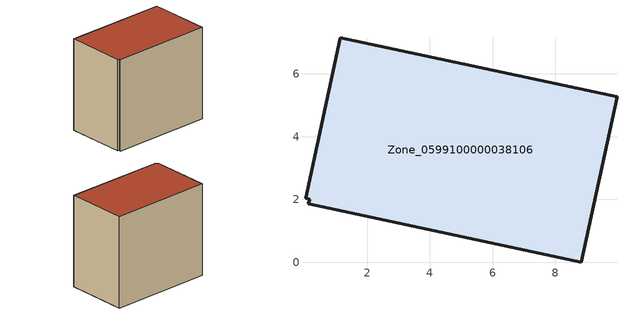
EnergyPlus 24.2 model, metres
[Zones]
Zone_0599100000038106
 floor ground (C_G): 0.16,2.01 0.03,2.04 1.14,7.15 9.97,5.27 8.83,0 0.13,1.85 z0
 wall outside (C_F): 8.83,0 9.97,5.27 1.14,7.15 0.03,2.04 0.16,2.01 0.13,1.85 8.83,0 z0:8.08
 roof outside (C_R): 0.03,2.04 0.16,2.01 0.13,1.85 8.83,0 9.97,5.27 1.14,7.15 z8.08
[BUILDING]
Pand.0599100000038106: North Axis=0; Terrain=City; Loads Convergence Tolerance Value=0.04; Temperature Convergence Tolerance Value=0.4; Solar Distribution=FullExterior; Maximum Number of Warmup Days=25; Minimum Number of Warmup Days=1
[Site:Location]
Rotterdam.The.Hague.AP_ZH_NLD Design_Conditions: Latitude=51.96; Longitude=4.45; Time Zone=1; Elevation=-4.5
[SITE:GROUNDTEMPERATURE:BUILDINGSURFACE]
18, 18, 18, 18, 18, 18, 18, 18, 18, 18, 18, 18
[MATERIAL] Thermal Absorptance=0.9; Solar Absorptance=0.7; Visible Absorptance=0.7
Name | Roughness | Thickness | Conductivity | Density | Specific Heat
G.TI.1975-1991 | MediumSmooth | 0.15 | 0.288461 | 540 | 1210
F.TI.1975-1991 | Rough | 0.3 | 0.230769 | 1920 | 840
R.TI.1975-1991 | MediumRough | 0.2 | 0.153846 | 1500 | 1000
[CONSTRUCTION]
C_G: G.TI.1975-1991
C_F: F.TI.1975-1991
C_R: R.TI.1975-1991
[ZONE]
Zone_0599100000038106: Type=1; Multiplier=1; Ceiling Height=Autocalculate; Volume=Autocalculate; Floor Area=autocalculate; Part of Total Floor Area=Yes
[ZONEINFILTRATION:DESIGNFLOWRATE]
Infil_Zone_0599100000038106: Zone or ZoneList or Space or SpaceList=Zone_0599100000038106; Schedule=AlwaysOn; Design Flow Rate Calculation Method=Flow/Area; Flow Rate per Floor Area=0.003; Constant Term Coefficient=1; Temperature Term Coefficient=0; Velocity Term Coefficient=0; Velocity Squared Term Coefficient=0
[HVACTEMPLATE:ZONE:IDEALLOADSAIRSYSTEM]
Zone_0599100000038106: Maximum Heating Supply Air Temperature=50; Minimum Cooling Supply Air Temperature=13; Maximum Heating Supply Air Humidity Ratio=0.0156; Minimum Cooling Supply Air Humidity Ratio=0.0077; Heating Limit=NoLimit; Cooling Limit=NoLimit; Dehumidification Control Type=ConstantSensibleHeatRatio; Cooling Sensible Heat Ratio=0.7; Dehumidification Setpoint=60; Humidification Control Type=None; Humidification Setpoint=30; Outdoor Air Method=None; Outdoor Air Flow Rate per Person=0.00944; Outdoor Air Flow Rate per Zone Floor Area=0; Outdoor Air Flow Rate per Zone=0; Demand Controlled Ventilation Type=None; Outdoor Air Economizer Type=NoEconomizer; Heat Recovery Type=None; Sensible Heat Recovery Effectiveness=0.7; Latent Heat Recovery Effectiveness=0.65
[ZONECONTROL:THERMOSTAT]
ThermostatControl_Zone_0599100000038106: Zone or ZoneList=Zone_0599100000038106; Control Type Schedule=DualSetpointControlType; Control 1=Thermostat_Zone_0599100000038106; Temperature Difference Between Cutout And Setpoint=0
[THERMOSTATSETPOINT:DUALSETPOINT]
Thermostat_Zone_0599100000038106: Heating Setpoint Temperature Schedule=HeatingSetpoint_Zone_0599100000038106; Cooling Setpoint Temperature Schedule=CoolingSetpoint_Zone_0599100000038106
[SCHEDULE:COMPACT]
HeatingSetpoint_Zone_0599100000038106: Through: 12/31, For: AllDays, Until: 24:00, 21
CoolingSetpoint_Zone_0599100000038106: Through: 12/31, For: AllDays, Until: 24:00, 24
DualSetpointControlType: Through: 12/31, For: AllDays, Until: 24:00, 4
AlwaysOn: Through: 12/31, For: AllDays, Until: 24:00, 1
